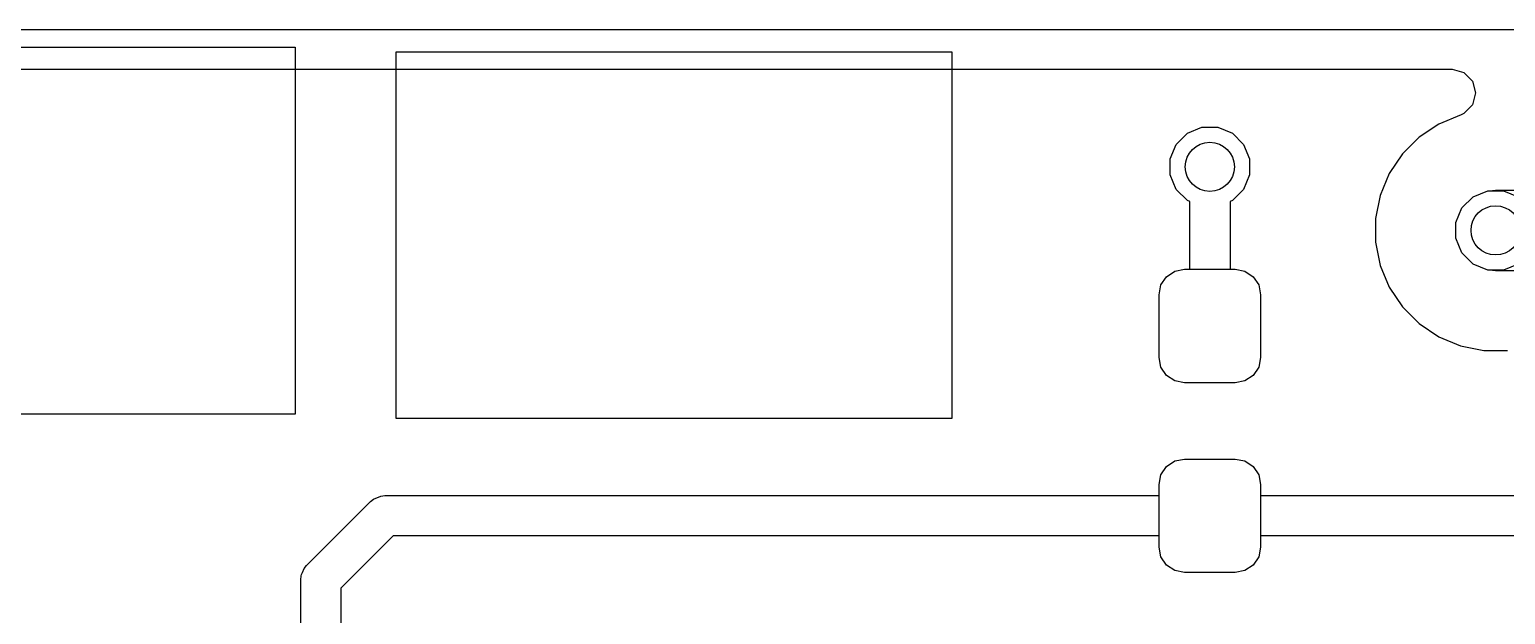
# Model space of a CAD drawing. Extents: x 0 to 3.78, y -0.8 to 2.03.
# Drawn here: x 0.2191 to 0.5851, y 0.8811 to 1.0262 of the extents above; entities that cross this region are included whole.
import ezdxf

# ---------------------------------------------------------------- set-up
doc = ezdxf.new("R2010")
doc.units = 0
doc.header["$MEASUREMENT"] = 0
doc.layers.add('BLACK', color=7, linetype='CONTINUOUS')

msp = doc.modelspace()

# ---------------------------------------------------------------- linework, layer by layer
at = {"layer": 'BLACK', "linetype": 'CONTINUOUS'}
for p, q in [((0.18991, 1.02617), (0.98491, 1.02617)), ((0.19404, 1.02179), (0.28498, 1.02179)), ((0.19404, 1.02179), (0.28498, 1.02179)), ((0.28498, 1.02179), (0.28498, 0.93085)), ((0.28498, 1.02179), (0.28498, 0.93085)), ((0.31001, 0.9297), (0.31001, 1.02065)), ((0.31001, 1.02065), (0.4478, 1.02065)), ((0.31001, 0.9297), (0.31001, 1.02065)), ((0.31001, 1.02065), (0.4478, 1.02065)), ((0.4478, 1.02065), (0.4478, 0.9297)), ((0.4478, 1.02065), (0.4478, 0.9297)), ((0.20563, 1.01631), (0.57187, 1.01631)), ((0.57187, 1.01631), (0.5748, 1.01553)), ((0.5748, 1.01553), (0.57695, 1.01338)), ((0.57695, 1.01338), (0.57773, 1.01044)), ((0.57773, 1.01044), (0.57695, 1.00751)), ((0.57695, 1.00751), (0.5748, 1.00536)), ((0.57411, 1.00503), (0.56859, 1.00274)), ((0.5748, 1.00536), (0.57411, 1.00503)), ((0.50346, 0.9977), (0.50623, 1.00047)), ((0.50623, 1.00047), (0.50985, 1.00197)), ((0.50985, 1.00197), (0.51377, 1.00197)), ((0.51377, 1.00197), (0.51739, 1.00047)), ((0.51739, 1.00047), (0.52016, 0.9977)), ((0.56372, 0.99948), (0.55957, 0.99534)), ((0.56859, 1.00274), (0.56372, 0.99948)), ((0.56372, 0.99948), (0.56372, 0.99948)), ((0.56859, 1.00274), (0.56859, 1.00274)), ((0.50196, 0.99408), (0.50346, 0.9977)), ((0.52016, 0.9977), (0.52166, 0.99408)), ((0.50196, 0.99017), (0.50196, 0.99408)), ((0.52166, 0.99408), (0.52166, 0.99017)), ((0.55957, 0.99534), (0.55632, 0.99047)), ((0.55957, 0.99534), (0.55957, 0.99534)), ((0.50346, 0.98655), (0.50196, 0.99017)), ((0.52166, 0.99017), (0.52016, 0.98655)), ((0.55632, 0.99047), (0.55408, 0.98505)), ((0.55632, 0.99047), (0.55632, 0.99047)), ((0.50623, 0.98378), (0.50346, 0.98655)), ((0.52016, 0.98655), (0.51739, 0.98378)), ((0.55408, 0.98505), (0.55293, 0.97931)), ((0.55408, 0.98505), (0.55408, 0.98505)), ((0.57433, 0.98196), (0.5771, 0.98473)), ((0.57433, 0.98196), (0.5771, 0.98473)), ((0.5771, 0.98473), (0.58072, 0.98622)), ((0.5771, 0.98473), (0.58072, 0.98622)), ((0.58072, 0.98622), (0.58464, 0.98622)), ((0.58072, 0.98622), (0.58112, 0.98622)), ((0.58112, 0.98622), (0.58268, 0.98638)), ((0.58268, 0.98638), (0.61852, 0.98638)), ((0.58464, 0.98622), (0.58825, 0.98473)), ((0.50681, 0.98354), (0.50623, 0.98378)), ((0.50681, 0.96673), (0.50681, 0.98354)), ((0.51739, 0.98378), (0.51681, 0.98354)), ((0.51681, 0.98354), (0.51681, 0.96673)), ((0.57283, 0.97834), (0.57433, 0.98196)), ((0.57283, 0.97834), (0.57433, 0.98196)), ((0.55293, 0.97931), (0.55293, 0.97345)), ((0.57283, 0.97442), (0.57283, 0.97834)), ((0.57283, 0.97442), (0.57283, 0.97834)), ((0.57433, 0.9708), (0.57283, 0.97442)), ((0.57433, 0.9708), (0.57283, 0.97442)), ((0.55293, 0.97345), (0.55408, 0.9677)), ((0.5771, 0.96803), (0.57433, 0.9708)), ((0.5771, 0.96803), (0.57433, 0.9708)), ((0.5031, 0.96625), (0.50551, 0.96673)), ((0.5031, 0.96625), (0.50551, 0.96673)), ((0.50551, 0.96673), (0.50681, 0.96673)), ((0.50551, 0.96673), (0.51811, 0.96673)), ((0.51681, 0.96673), (0.51811, 0.96673)), ((0.51811, 0.96673), (0.52052, 0.96625)), ((0.51811, 0.96673), (0.52052, 0.96625)), ((0.55408, 0.9677), (0.55408, 0.9677)), ((0.55408, 0.9677), (0.55632, 0.96229)), ((0.58072, 0.96653), (0.5771, 0.96803)), ((0.58072, 0.96653), (0.5771, 0.96803)), ((0.58464, 0.96653), (0.58072, 0.96653)), ((0.58112, 0.96653), (0.58072, 0.96653)), ((0.58268, 0.96638), (0.58112, 0.96653)), ((0.61852, 0.96638), (0.58268, 0.96638)), ((0.58825, 0.96803), (0.58464, 0.96653)), ((0.49921, 0.96043), (0.49969, 0.96284)), ((0.49921, 0.96043), (0.49969, 0.96284)), ((0.49969, 0.96284), (0.50106, 0.96489)), ((0.49969, 0.96284), (0.50106, 0.96489)), ((0.50106, 0.96489), (0.5031, 0.96625)), ((0.50106, 0.96489), (0.5031, 0.96625)), ((0.52052, 0.96625), (0.52256, 0.96489)), ((0.52052, 0.96625), (0.52256, 0.96489)), ((0.52256, 0.96489), (0.52393, 0.96284)), ((0.52256, 0.96489), (0.52393, 0.96284)), ((0.52393, 0.96284), (0.52441, 0.96043)), ((0.52393, 0.96284), (0.52441, 0.96043)), ((0.49921, 0.94488), (0.49921, 0.96043)), ((0.49921, 0.94488), (0.49921, 0.96043)), ((0.52441, 0.96043), (0.52441, 0.94488)), ((0.52441, 0.96043), (0.52441, 0.94488)), ((0.55632, 0.96229), (0.55632, 0.96229)), ((0.55632, 0.96229), (0.55957, 0.95742)), ((0.55957, 0.95742), (0.55957, 0.95742)), ((0.55957, 0.95742), (0.56372, 0.95327)), ((0.56372, 0.95327), (0.56372, 0.95327)), ((0.56372, 0.95327), (0.56859, 0.95002)), ((0.56859, 0.95002), (0.56859, 0.95002)), ((0.56859, 0.95002), (0.56859, 0.95002)), ((0.56859, 0.95002), (0.574, 0.94778)), ((0.49969, 0.94247), (0.49921, 0.94488)), ((0.49969, 0.94247), (0.49921, 0.94488)), ((0.52441, 0.94488), (0.52393, 0.94247)), ((0.52441, 0.94488), (0.52393, 0.94247)), ((0.574, 0.94778), (0.57975, 0.94663)), ((0.57975, 0.94663), (0.58561, 0.94663)), ((0.50106, 0.94043), (0.49969, 0.94247)), ((0.50106, 0.94043), (0.49969, 0.94247)), ((0.52393, 0.94247), (0.52256, 0.94043)), ((0.52393, 0.94247), (0.52256, 0.94043)), ((0.5031, 0.93906), (0.50106, 0.94043)), ((0.5031, 0.93906), (0.50106, 0.94043)), ((0.50551, 0.93858), (0.5031, 0.93906)), ((0.50551, 0.93858), (0.5031, 0.93906)), ((0.51811, 0.93858), (0.50551, 0.93858)), ((0.51811, 0.93858), (0.50551, 0.93858)), ((0.52052, 0.93906), (0.51811, 0.93858)), ((0.52052, 0.93906), (0.51811, 0.93858)), ((0.52256, 0.94043), (0.52052, 0.93906)), ((0.52256, 0.94043), (0.52052, 0.93906)), ((0.28498, 0.93085), (0.19404, 0.93085)), ((0.28498, 0.93085), (0.19404, 0.93085)), ((0.4478, 0.9297), (0.31001, 0.9297)), ((0.4478, 0.9297), (0.31001, 0.9297)), ((0.50106, 0.91784), (0.5031, 0.91921)), ((0.50106, 0.91784), (0.5031, 0.91921)), ((0.5031, 0.91921), (0.50551, 0.91969)), ((0.5031, 0.91921), (0.50551, 0.91969)), ((0.50551, 0.91969), (0.51811, 0.91969)), ((0.50551, 0.91969), (0.51811, 0.91969)), ((0.51811, 0.91969), (0.52052, 0.91921)), ((0.51811, 0.91969), (0.52052, 0.91921)), ((0.52052, 0.91921), (0.52256, 0.91784)), ((0.52052, 0.91921), (0.52256, 0.91784)), ((0.49921, 0.91339), (0.49969, 0.9158)), ((0.49921, 0.91339), (0.49969, 0.9158)), ((0.49969, 0.9158), (0.50106, 0.91784)), ((0.49969, 0.9158), (0.50106, 0.91784)), ((0.52256, 0.91784), (0.52393, 0.9158)), ((0.52256, 0.91784), (0.52393, 0.9158)), ((0.52393, 0.9158), (0.52441, 0.91339)), ((0.52393, 0.9158), (0.52441, 0.91339)), ((0.49921, 0.91061), (0.49921, 0.91339)), ((0.49921, 0.89783), (0.49921, 0.91339)), ((0.52441, 0.91339), (0.52441, 0.91061)), ((0.52441, 0.91339), (0.52441, 0.89783)), ((0.2878, 0.8933), (0.30365, 0.90915)), ((0.30365, 0.90915), (0.30441, 0.90977)), ((0.30441, 0.90977), (0.30621, 0.91051)), ((0.30621, 0.91051), (0.30719, 0.91061)), ((0.30621, 0.91051), (0.30621, 0.91051)), ((0.30719, 0.91061), (0.49921, 0.91061)), ((0.52441, 0.91061), (0.74491, 0.91061)), ((0.30926, 0.90061), (0.29634, 0.88769)), ((0.49921, 0.90061), (0.30926, 0.90061)), ((0.49921, 0.89783), (0.49921, 0.90061)), ((0.74813, 0.90061), (0.52441, 0.90061)), ((0.52441, 0.90061), (0.52441, 0.89783)), ((0.49969, 0.89542), (0.49921, 0.89783)), ((0.49969, 0.89542), (0.49921, 0.89783)), ((0.52441, 0.89783), (0.52393, 0.89542)), ((0.52441, 0.89783), (0.52393, 0.89542)), ((0.28718, 0.89254), (0.2878, 0.8933)), ((0.50106, 0.89338), (0.49969, 0.89542)), ((0.50106, 0.89338), (0.49969, 0.89542)), ((0.5031, 0.89201), (0.50106, 0.89338)), ((0.5031, 0.89201), (0.50106, 0.89338)), ((0.52256, 0.89338), (0.52052, 0.89201)), ((0.52256, 0.89338), (0.52052, 0.89201)), ((0.52393, 0.89542), (0.52256, 0.89338)), ((0.52393, 0.89542), (0.52256, 0.89338)), ((0.28634, 0.88976), (0.28643, 0.89074)), ((0.28634, 0.87697), (0.28634, 0.88976)), ((0.28643, 0.89074), (0.28656, 0.89104)), ((0.28656, 0.89104), (0.28676, 0.89154)), ((0.28676, 0.89154), (0.28718, 0.89254)), ((0.28718, 0.89254), (0.28718, 0.89254)), ((0.50551, 0.89154), (0.5031, 0.89201)), ((0.50551, 0.89154), (0.5031, 0.89201)), ((0.51811, 0.89154), (0.50551, 0.89154)), ((0.51811, 0.89154), (0.50551, 0.89154)), ((0.52052, 0.89201), (0.51811, 0.89154)), ((0.52052, 0.89201), (0.51811, 0.89154)), ((0.29634, 0.88769), (0.29634, 0.87697))]:
    msp.add_line(p, q, dxfattribs=at)
at = {"layer": 'BLACK'}
for centre in [(0.51181, 0.99213), (0.51181, 0.99213), (0.58268, 0.97638), (0.58268, 0.97638)]:
    msp.add_circle(centre, 0.0061, dxfattribs=at)

doc.saveas('drawing.dxf')
